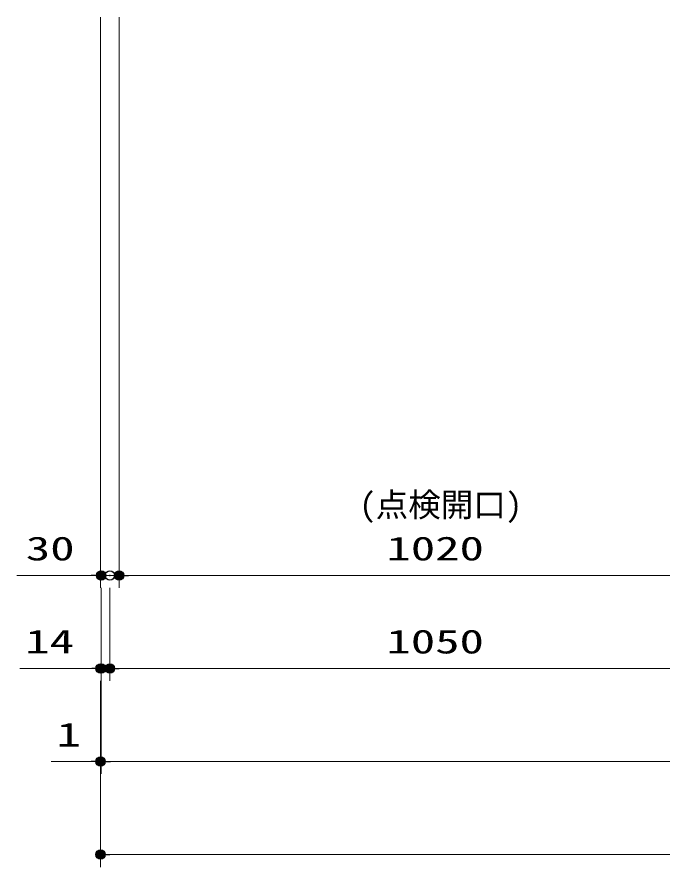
# Model space of a CAD drawing. Units: millimetres, scale not verified. Extents: x -9797 to 9797, y -4555 to 4555.
# Drawn here: x -8143 to -7103, y -3306 to -1936 of the extents above; entities that cross this region are included whole.
import ezdxf
from ezdxf.enums import TextEntityAlignment as Align

# ---------------------------------------------------------------- set-up
doc = ezdxf.new("R2010")
doc.units = ezdxf.units.MM
doc.header["$LTSCALE"] = 30
doc.header["$PDMODE"] = 32
doc.header["$PDSIZE"] = 15
for name, color, linetype, lineweight in [('0-2_寸法ﾚｲﾔｰ', 30, 'Continuous', 13), ('0-3_0', 7, 'Continuous', 25), ('0-4_DEFPOINTS', 7, 'Continuous', 25)]:
    doc.layers.add(name, color=color, linetype=linetype, lineweight=lineweight)
doc.styles.add('ＭＳ ゴシック', font='')
doc.styles.get('ＭＳ ゴシック').set_extended_font_data('MS Gothic')

# ---------------------------------------------------------------- blocks, each defined once
blk = doc.blocks.new('_DOT')
at = {"layer": '0-3_0', "color": 30}
blk.add_line((-15, 0), (-30, 0), dxfattribs=at)
for points in [[(0, 0), (-15, 0), (-14.88, 1.88)], [(0, 0), (-14.88, -1.88), (-15, 0)], [(0, 0), (-14.88, 1.88), (-14.53, 3.73)], [(0, 0), (-14.53, -3.73), (-14.88, -1.88)], [(0, 0), (-14.53, 3.73), (-13.95, 5.52)], [(0, 0), (-13.95, -5.52), (-14.53, -3.73)], [(0, 0), (-13.95, 5.52), (-13.14, 7.23)], [(0, 0), (-13.14, -7.23), (-13.95, -5.52)], [(0, 0), (-13.14, 7.23), (-12.14, 8.82)], [(0, 0), (-12.14, -8.82), (-13.14, -7.23)], [(0, 0), (-12.14, 8.82), (-10.93, 10.27)], [(0, 0), (-10.93, -10.27), (-12.14, -8.82)], [(0, 0), (-10.93, 10.27), (-9.56, 11.56)], [(0, 0), (-9.56, -11.56), (-10.93, -10.27)], [(0, 0), (-9.56, 11.56), (-8.04, 12.66)], [(0, 0), (-8.04, -12.66), (-9.56, -11.56)], [(0, 0), (-8.04, 12.66), (-6.39, 13.57)], [(0, 0), (-6.39, -13.57), (-8.04, -12.66)], [(0, 0), (-6.39, 13.57), (-4.64, 14.27)], [(0, 0), (-4.64, -14.27), (-6.39, -13.57)], [(0, 0), (-4.64, 14.27), (-2.81, 14.73)], [(0, 0), (-2.81, -14.73), (-4.64, -14.27)], [(0, 0), (-2.81, 14.73), (-0.94, 14.97)], [(0, 0), (-0.94, -14.97), (-2.81, -14.73)], [(0, 0), (-0.94, 14.97), (0.94, 14.97)], [(0, 0), (0.94, -14.97), (-0.94, -14.97)], [(0, 0), (0.94, 14.97), (2.81, 14.73)], [(0, 0), (2.81, 14.73), (4.64, 14.27)], [(0, 0), (4.64, 14.27), (6.39, 13.57)], [(0, 0), (6.39, 13.57), (8.04, 12.66)], [(0, 0), (8.04, 12.66), (9.56, 11.56)], [(0, 0), (9.56, 11.56), (10.93, 10.27)], [(0, 0), (10.93, 10.27), (12.14, 8.82)], [(0, 0), (12.14, 8.82), (13.14, 7.23)], [(0, 0), (13.14, 7.23), (13.95, 5.52)], [(0, 0), (13.95, 5.52), (14.53, 3.73)], [(0, 0), (14.53, 3.73), (14.88, 1.88)], [(0, 0), (14.88, 1.88), (15, 0)], [(0, 0), (2.81, -14.73), (0.94, -14.97)], [(0, 0), (4.64, -14.27), (2.81, -14.73)], [(0, 0), (6.39, -13.57), (4.64, -14.27)], [(0, 0), (8.04, -12.66), (6.39, -13.57)], [(0, 0), (9.56, -11.56), (8.04, -12.66)], [(0, 0), (10.93, -10.27), (9.56, -11.56)], [(0, 0), (12.14, -8.82), (10.93, -10.27)], [(0, 0), (13.14, -7.23), (12.14, -8.82)], [(0, 0), (13.95, -5.52), (13.14, -7.23)], [(0, 0), (14.53, -3.73), (13.95, -5.52)], [(0, 0), (14.88, -1.88), (14.53, -3.73)], [(0, 0), (15, 0), (14.88, -1.88)]]:
    blk.add_solid(points, dxfattribs=at)

msp = doc.modelspace()

# ---------------------------------------------------------------- linework, layer by layer
at = {"layer": '0-2_寸法ﾚｲﾔｰ'}
for p, q in [((-8008.51, -1935.93), (-8008.51, -2855.93)), ((-7978.51, -1935.93), (-7978.51, -2855.93)), ((-7978.51, -1935.93), (-7978.51, -2855.93)), ((-8008.51, -2835.93), (-8143.28, -2835.93)), ((-8023.51, -2835.93), (-8038.51, -2835.93)), ((-8008.51, -2835.93), (-7978.51, -2835.93)), ((-7963.51, -2835.93), (-6973.51, -2835.93)), ((-7963.51, -2835.93), (-7948.51, -2835.93)), ((-8007.51, -2855.93), (-8007.51, -3155.93)), ((-8007.51, -2855.93), (-8007.51, -3005.93)), ((-7993.51, -2855.93), (-7993.51, -3005.93)), ((-7993.51, -2855.93), (-7993.51, -3005.93)), ((-8007.51, -2985.93), (-8138.51, -2985.93)), ((-8022.51, -2985.93), (-8037.51, -2985.93)), ((-8007.51, -2985.93), (-7993.51, -2985.93)), ((-7978.51, -2985.93), (-6958.51, -2985.93)), ((-7978.51, -2985.93), (-7963.51, -2985.93)), ((-8008.51, -3005.93), (-8008.51, -3305.93)), ((-8008.51, -3005.93), (-8008.51, -3155.93)), ((-8007.51, -3005.93), (-8007.51, -3155.93)), ((-8008.51, -3135.93), (-8088.04, -3135.93)), ((-8023.51, -3135.93), (-8038.51, -3135.93)), ((-8007.51, -3135.93), (-8008.51, -3135.93)), ((-7992.51, -3135.93), (-5624.51, -3135.93)), ((-7992.51, -3135.93), (-7977.51, -3135.93)), ((-5623.51, -3285.93), (-7993.51, -3285.93))]:
    msp.add_line(p, q, dxfattribs=at)
at = {"layer": '0-4_DEFPOINTS'}
for p in [(-8007.51, -2835.93), (-8007.51, -2835.93), (-7993.51, -2835.93), (-7978.51, -2835.93), (-8008.51, -2985.93), (-8008.51, -2985.93), (-8007.51, -2985.93), (-7993.51, -2985.93), (-8008.51, -3135.93), (-8008.51, -3285.93)]:
    msp.add_point(p, dxfattribs=at)

# ---------------------------------------------------------------- block references
at = {"layer": '0-2_寸法ﾚｲﾔｰ', "xscale": 0.5, "yscale": 0.5}
for p in [(-8008.51, -2835.93), (-8007.51, -2985.93), (-8008.51, -3135.93)]:
    msp.add_blockref('_DOT', p, dxfattribs=at)
at = {"layer": '0-2_寸法ﾚｲﾔｰ', "xscale": 0.5, "yscale": 0.5, "rotation": 180}
for p in [(-7978.51, -2835.93), (-7978.51, -2835.93), (-7993.51, -2985.93), (-7993.51, -2985.93), (-8007.51, -3135.93), (-8007.51, -3135.93), (-8008.51, -3285.93)]:
    msp.add_blockref('_DOT', p, dxfattribs=at)

# ---------------------------------------------------------------- texts
at = {"layer": '0-2_寸法ﾚｲﾔｰ', "style": 'ＭＳ ゴシック'}
msp.add_text('(点検開口)', height=38.48, dxfattribs=at).set_placement((-7591.18, -2752.85), align=Align.BOTTOM_LEFT)
at = {"layer": '0-2_寸法ﾚｲﾔｰ', "style": 'ＭＳ ゴシック', "width": 1.5}
for s, p in [('30', (-8128.99, -2823.33)), ('1020', (-7547.56, -2823.33)), ('14', (-8129.94, -2973.33)), ('1050', (-7547.56, -2973.33)), ('1', (-8079.47, -3123.33))]:
    msp.add_text(s, height=38.49, dxfattribs=at).set_placement(p, align=Align.BOTTOM_LEFT)

doc.saveas('drawing.dxf')
